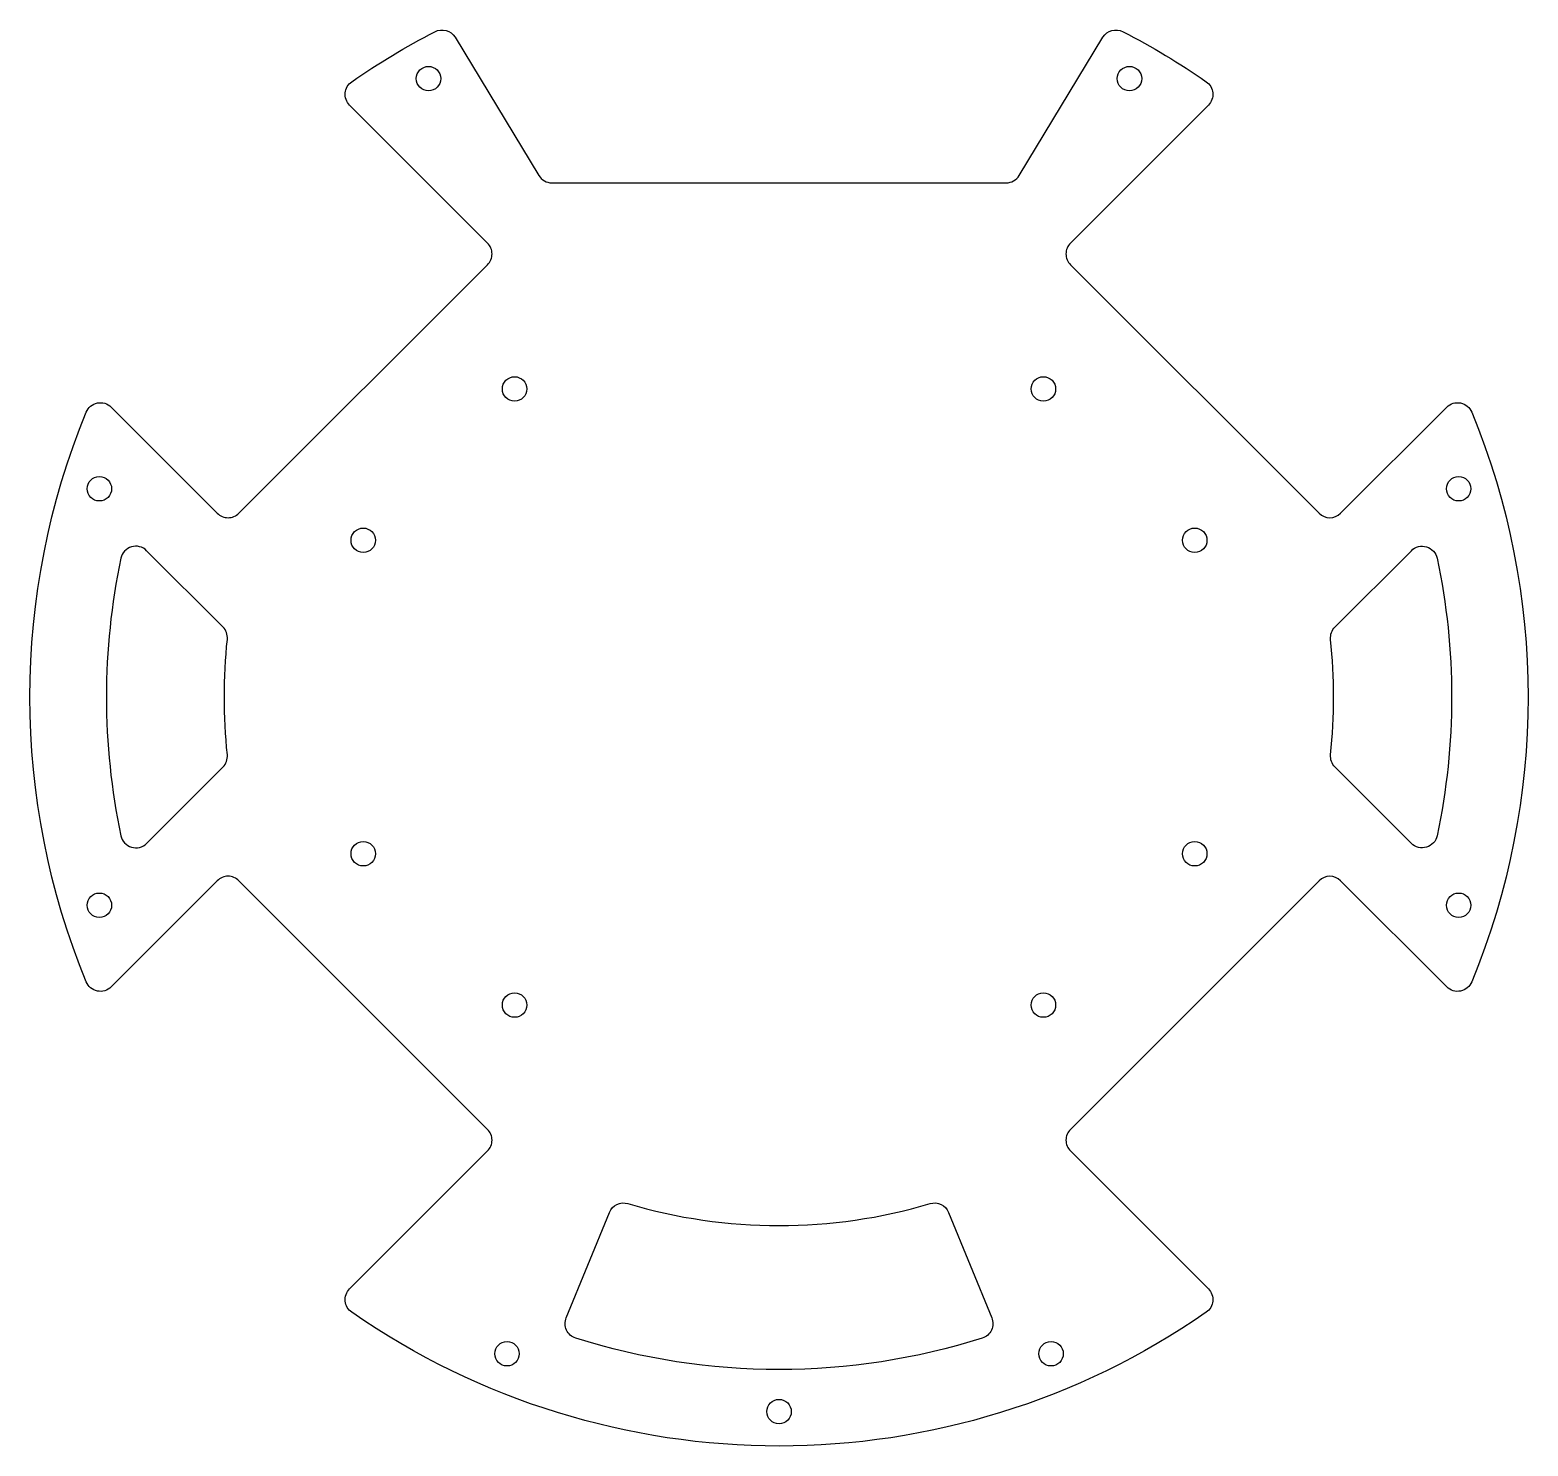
# Model space of a CAD drawing. Header units: millimetres. Extents: x 232 to 428, y -148 to 38.
import ezdxf

# ---------------------------------------------------------------- set-up
doc = ezdxf.new("R2010")
doc.units = ezdxf.units.MM

msp = doc.modelspace()

# ---------------------------------------------------------------- linework, layer by layer
at = {"color": 140, "elevation": 1.6}
for points in [[(298.65, 18.52, 0.262136), (300.35, 17.56), (359.78, 17.56, 0.262136), (361.49, 18.52), (372.45, 36.6, -0.394416), (375.08, 37.33, -0.032445), (385.97, 30.78, -0.467487), (386.24, 27.72), (368.2, 9.68, 0.414214), (368.2, 6.85), (400.73, -25.67, 0.414213), (403.55, -25.67), (417.44, -11.79, -0.535332), (420.7, -12.44, -0.197586), (420.7, -86.99, -0.535332), (417.44, -87.64), (403.55, -73.75, 0.414213), (400.73, -73.75), (368.2, -106.28, 0.414214), (368.2, -109.11), (386.24, -127.15, -0.467487), (385.97, -130.21, -0.313172), (274.17, -130.21, -0.467486), (273.89, -127.15), (291.94, -109.11, 0.414214), (291.94, -106.28), (259.41, -73.75, 0.414214), (256.58, -73.75), (242.69, -87.64, -0.535332), (239.43, -86.99, -0.197585), (239.43, -12.44, -0.535332), (242.69, -11.79), (256.58, -25.67, 0.414214), (259.41, -25.67), (291.94, 6.85, 0.414214), (291.94, 9.68), (273.89, 27.72, -0.467486), (274.17, 30.78, -0.032445), (285.05, 37.33, -0.394416), (287.68, 36.6)], [(257.31, -58.88, 0.226117), (257.89, -57.26, -0.050891), (257.89, -42.17, 0.226117), (257.31, -40.55), (247.33, -30.57, 0.595525), (243.96, -31.57, 0.104228), (243.96, -67.86, 0.595525), (247.33, -68.86)], [(402.82, -58.88, -0.226117), (402.24, -57.26, 0.050891), (402.24, -42.17, -0.226117), (402.82, -40.55), (412.8, -30.57, -0.595525), (416.18, -31.57, -0.104228), (416.18, -67.86, -0.595525), (412.8, -68.86)], [(310.29, -115.99, 0.145988), (349.84, -115.99, -0.385644), (352.26, -117.15), (357.9, -130.94, -0.438286), (356.66, -133.6, -0.154697), (303.48, -133.6, -0.438286), (302.23, -130.94), (307.87, -117.15, -0.385644)]]:
    msp.add_lwpolyline(points, format="xyb", close=True, dxfattribs=at)
at = {"color": 140}
for centre in [(284.21, 31.19, 1.6), (375.92, 31.19, 1.6), (295.47, -9.41, 1.6), (364.66, -9.41, 1.6), (241.15, -22.47, 1.6), (418.99, -22.47, 1.6), (275.67, -29.21, 1.6), (384.46, -29.21, 1.6), (275.67, -70.22, 1.6), (384.46, -70.22, 1.6), (241.15, -76.96, 1.6), (418.99, -76.96, 1.6), (295.47, -90.02, 1.6), (364.66, -90.02, 1.6), (294.48, -135.64, 1.6), (365.66, -135.64, 1.6), (330.07, -143.21, 1.6)]:
    msp.add_circle(centre, 1.6, dxfattribs=at)

doc.saveas('drawing.dxf')
